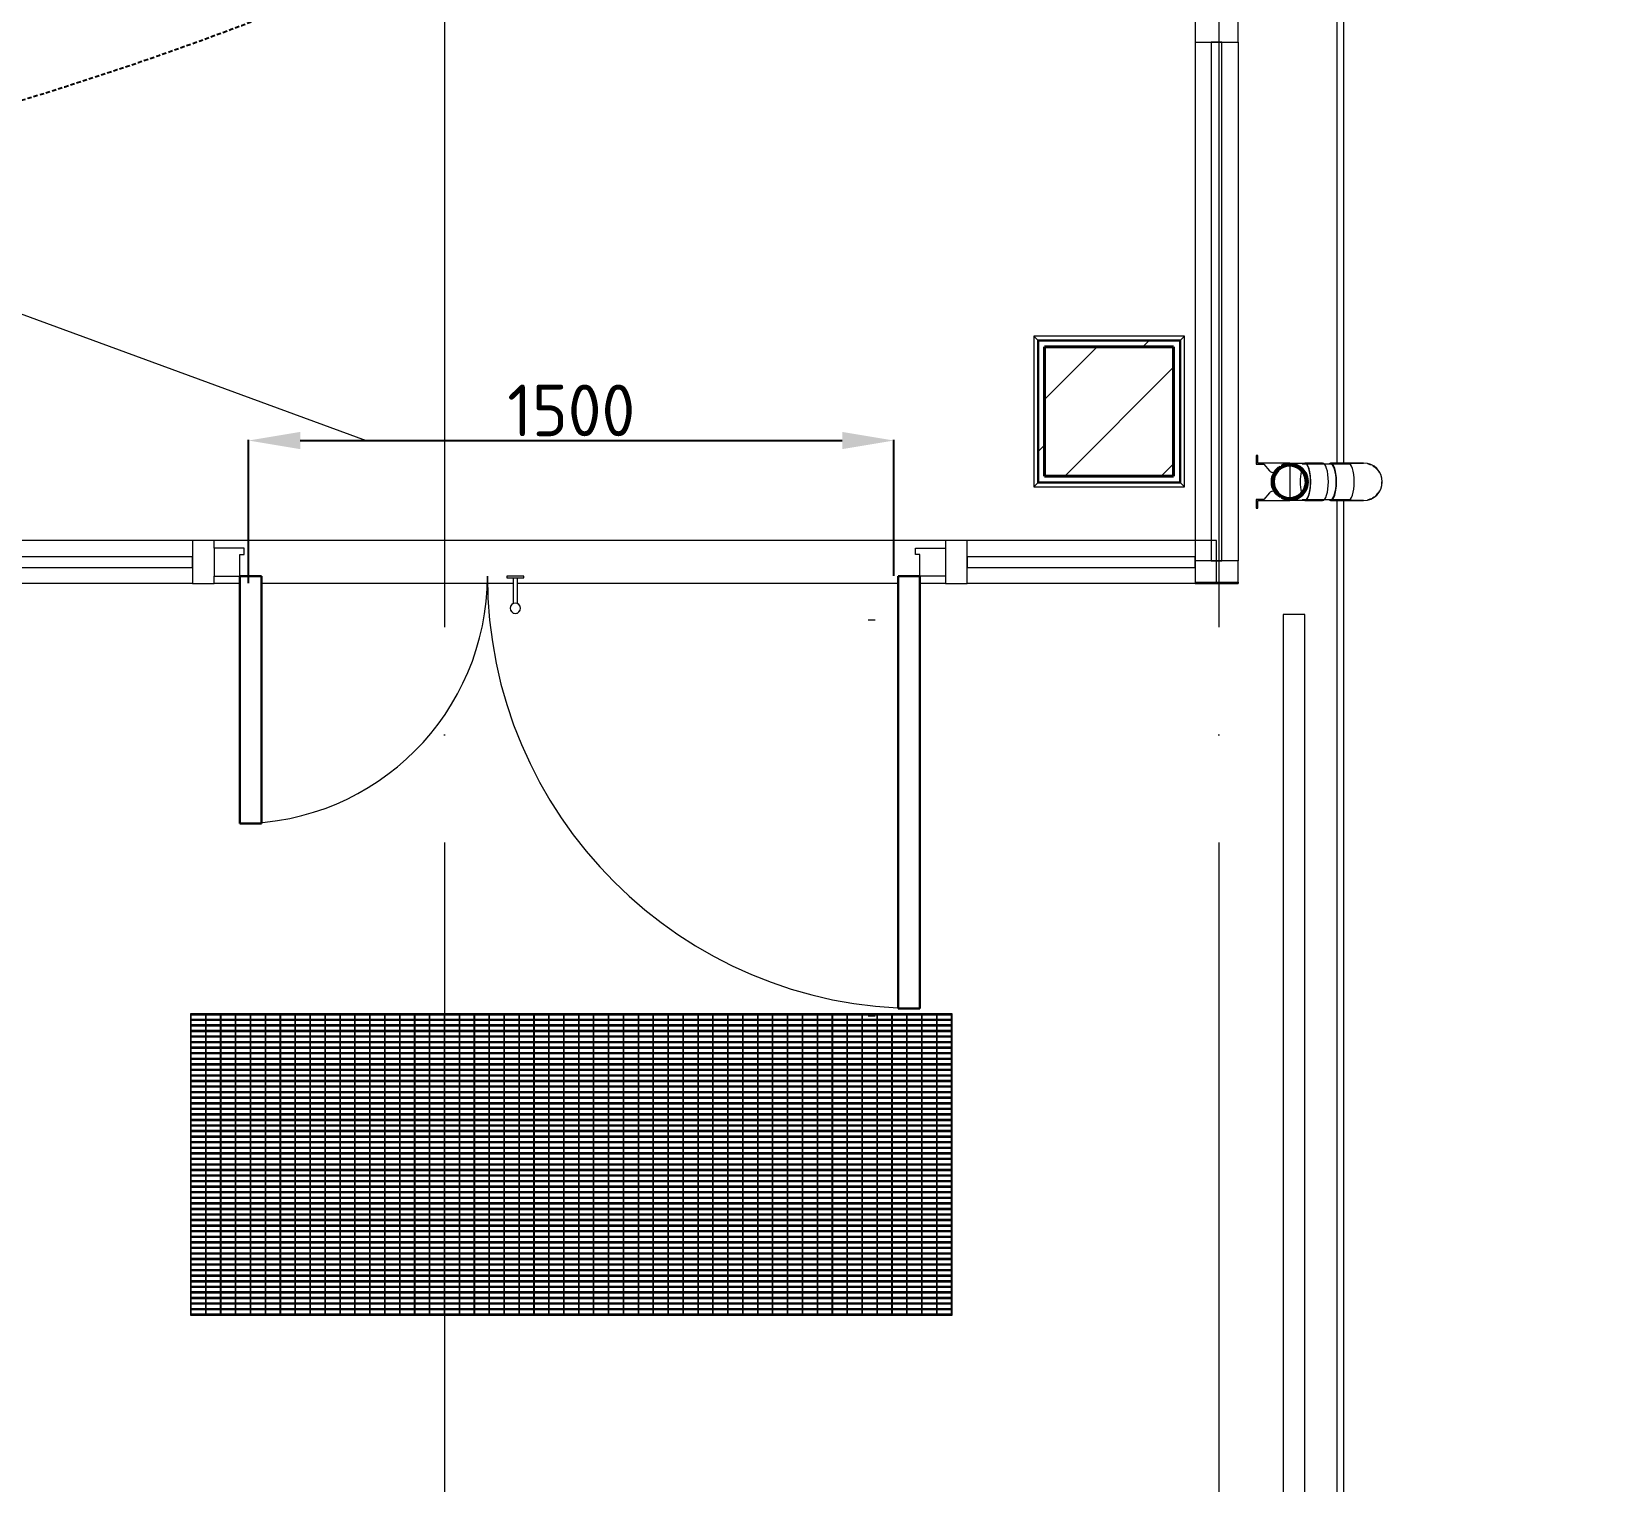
# Model space of a CAD drawing. Header units: millimetres. Extents: x -695119 to 412940, y -249585 to 622758.
# Drawn here: x 13582 to 17223, y 54396 to 57769 of the extents above; entities that cross this region are included whole.
import ezdxf

# ---------------------------------------------------------------- set-up
doc = ezdxf.new("R2010")
doc.units = ezdxf.units.MM
for name, pattern in [('ADSK_Линия сетки', [25, 20, -2.5, 0, -2.5]), ('ADSK_Невидимые', [5, 3, -2]), ('DASH', [0.75, 0.5, -0.25])]:
    doc.linetypes.add(name, pattern=pattern)
doc.layers.add('_19D-Телекоммуникационные шкафы', color=7, linetype='Continuous')
for name, color, linetype, lineweight in [('Витраж', 252, 'Continuous', 9), ('Двери', 8, 'Continuous', 9), ('Лестницы', 8, 'Continuous', 9), ('Линии', 7, 'Continuous', 9), ('Несущие колонны', 252, 'Continuous', 18), ('Обобщенные модели', 8, 'Continuous', 18), ('Ограждение', 8, 'Continuous', 9), ('Оси', 252, 'Continuous', 9), ('Панели витража', 8, 'Continuous', 9), ('Перекрытие', 252, 'Continuous', 18), ('Стены наружные', 252, 'Continuous', 18), ('ТХ Текст', 251, 'Continuous', 0)]:
    doc.layers.add(name, color=color, linetype=linetype, lineweight=lineweight)
doc.styles.get("Standard").update_dxf_attribs({"font": ''})
doc.styles.get('Standard').set_extended_font_data('GOST type B')
doc.dimstyles.new('ISO-25', dxfattribs={"dimtxt": 2.5, "dimasz": 2.5, "dimexe": 1.25, "dimexo": 0.625, "dimtad": 1, "dimtxsty": 'Standard', "dimcen": 2.5, "dimadec": 0, "dimazin": 0, "dimtfac": 1, "dimtmove": 0, "dimatfit": 3, "dimfxl": 1, "dimarcsym": 0})

# ---------------------------------------------------------------- blocks, each defined once
blk = doc.blocks.new('1 этаж')
at = {"layer": 'Несущие колонны', "lineweight": 9, "true_color": 0x636466}
h = blk.add_hatch(dxfattribs=at)
h.set_pattern_fill('FP_11', color=251, style=0, pattern_type=2)
h.set_pattern_definition([(45, (-32121.82, 98), (-224.5064, 224.5064), []), (45, (-31897.32, 98), (-224.5064, 224.5064), [396.875, -79.375, 3.353, -76.022])])
h.paths.add_polyline_path([(-28712.8, -24441.7), (-28712.8, -24141.7), (-29012.8, -24141.7), (-29012.8, -24441.7), (-28739.2, -24441.7)])
at = {"layer": 'Витраж', "color": 251, "lineweight": 18, "true_color": 0x636466, "extrusion": (0, 0, -1)}
for p, q in [((-28662.8, -23383.7), (-28662.8, -23433.7)), ((-28562.8, -23433.7), (-28562.8, -23383.7)), ((-28662.8, -23433.7), (-28562.8, -23433.7)), ((-30942.8, -24591.7), (-30992.8, -24591.7)), ((-30992.8, -24591.7), (-30992.8, -24691.7)), ((-30942.8, -24609.2), (-30942.8, -24591.7)), ((-29192.8, -24591.7), (-29242.8, -24591.7)), ((-29242.8, -24591.7), (-29242.8, -24609.2)), ((-29192.8, -24691.7), (-29192.8, -24591.7)), ((-28612.8, -24591.7), (-28662.8, -24591.7)), ((-28662.8, -24591.7), (-28662.8, -24691.7)), ((-28612.8, -24691.7), (-28612.8, -24591.7)), ((-30942.8, -24691.7), (-30942.8, -24674.2)), ((-29242.8, -24674.2), (-29242.8, -24691.7)), ((-30992.8, -24691.7), (-30942.8, -24691.7)), ((-29242.8, -24691.7), (-29192.8, -24691.7)), ((-28662.8, -24691.7), (-28612.8, -24691.7))]:
    blk.add_line(p, q, dxfattribs=at)
at = {"layer": 'Витраж', "color": 251, "true_color": 0x636466}
for p, q in [((-28662.8, -23433.7), (-28662.8, -24591.7)), ((-28562.8, -23433.7), (-28562.8, -24638.7)), ((-30992.8, -24591.7), (-32032.8, -24591.7)), ((-29242.8, -24591.7), (-30942.8, -24591.7)), ((-28662.8, -24591.7), (-29192.8, -24591.7)), ((-30992.8, -24691.7), (-32032.8, -24691.7)), ((-30882.8, -24691.7), (-30942.8, -24691.7)), ((-30247.5, -24691.7), (-30832.8, -24691.7)), ((-29352.8, -24691.7), (-30238.1, -24691.7)), ((-29242.8, -24691.7), (-29302.8, -24691.7)), ((-28662.8, -24691.7), (-29192.8, -24691.7))]:
    blk.add_line(p, q, dxfattribs=at)
at = {"layer": 'Витраж', "color": 251, "lineweight": 18, "true_color": 0x636466}
for p, q in [((-28562.8, -24638.7), (-28662.8, -24638.7)), ((-28662.8, -24638.7), (-28662.8, -24688.7)), ((-28562.8, -24688.7), (-28562.8, -24638.7)), ((-28662.8, -24688.7), (-28562.8, -24688.7))]:
    blk.add_line(p, q, dxfattribs=at)
at = {"layer": 'Двери', "color": 251, "true_color": 0x636466}
for p, q in [((-30942.8, -24609.2), (-30942.8, -24674.2)), ((-30872.8, -24609.2), (-30942.8, -24609.2)), ((-30872.8, -24624.2), (-30872.8, -24609.2)), ((-29312.8, -24609.2), (-29242.8, -24609.2)), ((-29312.8, -24624.2), (-29312.8, -24609.2)), ((-29242.8, -24609.2), (-29242.8, -24674.2)), ((-30882.8, -24674.2), (-30882.8, -24624.2)), ((-30882.8, -24624.2), (-30872.8, -24624.2)), ((-29302.8, -24624.2), (-29312.8, -24624.2)), ((-29302.8, -24674.2), (-29302.8, -24624.2)), ((-30942.8, -24674.2), (-30882.8, -24674.2)), ((-30262.8, -24674.2), (-30262.8, -24678.2)), ((-30262.8, -24674.2), (-30262.8, -24678.2)), ((-30222.8, -24674.2), (-30262.8, -24674.2)), ((-30262.1, -24674.2), (-30262.8, -24674.2)), ((-30262.1, -24674.2), (-30262.8, -24674.2)), ((-30262.1, -24674.2), (-30262.8, -24674.2)), ((-30262.8, -24678.2), (-30262.1, -24678.2)), ((-30262.8, -24678.2), (-30222.8, -24678.2)), ((-30262.8, -24678.2), (-30262.1, -24678.2)), ((-30262.8, -24678.2), (-30262.1, -24678.2)), ((-30247.8, -24678.2), (-30247.8, -24738.6)), ((-30237.8, -24738.7), (-30237.8, -24678.2)), ((-30222.8, -24674.2), (-30223.5, -24674.2)), ((-30222.8, -24674.2), (-30223.5, -24674.2)), ((-30222.8, -24674.2), (-30223.5, -24674.2)), ((-30223.5, -24678.2), (-30222.8, -24678.2)), ((-30223.5, -24678.2), (-30222.8, -24678.2)), ((-30223.5, -24678.2), (-30222.8, -24678.2)), ((-30222.8, -24678.2), (-30222.8, -24674.2)), ((-30222.8, -24678.2), (-30222.8, -24674.2)), ((-29242.8, -24674.2), (-29302.8, -24674.2))]:
    blk.add_line(p, q, dxfattribs=at)
at = {"layer": 'Двери', "color": 251, "lineweight": 30, "true_color": 0x636466}
for p, q in [((-30832.8, -24674.2), (-30882.8, -24674.2)), ((-30882.8, -24674.2), (-30882.8, -25249.2)), ((-30832.8, -25249.2), (-30832.8, -24674.2)), ((-29352.8, -25679.2), (-29352.8, -24674.2)), ((-29352.8, -24674.2), (-29302.8, -24674.2)), ((-29302.8, -24674.2), (-29302.8, -25679.2)), ((-30882.8, -25249.2), (-30832.8, -25249.2)), ((-29302.8, -25679.2), (-29352.8, -25679.2))]:
    blk.add_line(p, q, dxfattribs=at)
at = {"layer": 'Двери', "color": 251, "true_color": 0x636466}
for centre, radius, start, end in [((-30882.8, -24674.2), 575, 270, 0), ((-29302.8, -24674.2), 1005, 180, 270), ((-30242.8, -24749.2), 12, 0, 180), ((-30242.8, -24749.2), 12, 150, 180), ((-30242.8, -24749.2), 12, 180, 0), ((-30242.8, -24749.2), 12, 195, 255), ((-30242.8, -24749.2), 12, 113.9342, 120), ((-30242.8, -24749.2), 12, 270, 330), ((-30242.8, -24749.2), 12, 45, 66.0658), ((-30242.8, -24749.2), 12, 0, 30)]:
    blk.add_arc(centre, radius, start, end, dxfattribs=at)
at = {"layer": 'Лестницы', "color": 251, "true_color": 0x636466}
for p, q in [((-28332.8, -24411.6), (-28332.8, -20843.7)), ((-28332.8, -27870.3), (-28332.8, -24498.8)), ((-28562.8, -24691.7), (-28612.8, -24691.7)), ((-28562.8, -24688.7), (-28562.8, -24691.7))]:
    blk.add_line(p, q, dxfattribs=at)
at = {"layer": 'Линии', "color": 251, "linetype": 'ADSK_Невидимые', "ltscale": 100, "true_color": 0x636466}
for p, q in [((-29422.6, -24776.2), (-29406.3, -24776.2)), ((-29422.6, -25696.2), (-29406.3, -25696.2))]:
    blk.add_line(p, q, dxfattribs=at)
at = {"layer": 'Несущие колонны', "color": 251, "lineweight": 40, "true_color": 0x636466}
for p, q in [((-29012.8, -24441.7), (-29012.8, -24141.7)), ((-29012.8, -24141.7), (-28712.8, -24141.7)), ((-28712.8, -24141.7), (-29012.8, -24141.7)), ((-29012.8, -24141.7), (-29012.8, -24441.7)), ((-28712.8, -24141.7), (-28712.8, -24441.7)), ((-28712.8, -24441.7), (-28712.8, -24141.7)), ((-28712.8, -24441.7), (-29012.8, -24441.7)), ((-29012.8, -24441.7), (-28712.8, -24441.7))]:
    blk.add_line(p, q, dxfattribs=at)
at = {"layer": 'Обобщенные модели', "color": 251, "true_color": 0x636466}
for p, q in [((-28517.3, -24394.2), (-28520.8, -24394.2)), ((-28520.8, -24394.2), (-28520.8, -24414.1)), ((-28520.8, -24414.1), (-28502.9, -24414.1)), ((-28517.3, -24412), (-28517.3, -24394.2)), ((-28442.8, -24412), (-28517.3, -24412)), ((-28502.9, -24414.1), (-28489.9, -24429.7)), ((-28456.8, -24416.7), (-28456.8, -24414.1)), ((-28456.8, -24414.1), (-28442.8, -24414.1)), ((-28442.8, -24418.8), (-28442.8, -24491.6)), ((-28442.8, -24418.8), (-28442.8, -24491.6)), ((-28407.4, -24412.7), (-28437.4, -24412.7)), ((-28299.9, -24414.1), (-28414, -24414.1)), ((-28366.5, -24411.6), (-28407.4, -24411.6)), ((-28306.6, -24411.6), (-28347.5, -24411.6)), ((-28271.1, -24412.7), (-28306.6, -24412.7)), ((-28272.5, -24412), (-28305.7, -24412)), ((-28482.2, -24433.2), (-28477.4, -24433.2)), ((-28502.8, -24496.3), (-28520.8, -24496.3)), ((-28520.8, -24496.3), (-28520.8, -24516.2)), ((-28517.3, -24516.2), (-28517.3, -24498.5)), ((-28517.3, -24498.5), (-28442.8, -24498.5)), ((-28489.9, -24480.8), (-28502.8, -24496.3)), ((-28477.4, -24477.2), (-28482.2, -24477.2)), ((-28456.8, -24496.3), (-28456.8, -24493.8)), ((-28442.8, -24496.3), (-28456.8, -24496.3)), ((-28454.5, -24496.1), (-28456.2, -24495.6)), ((-28436.8, -24497.7), (-28407.4, -24497.7)), ((-28414, -24496.3), (-28299.9, -24496.3)), ((-28407.4, -24498.8), (-28366.5, -24498.8)), ((-28347.5, -24498.8), (-28306.6, -24498.8)), ((-28306.6, -24497.7), (-28271.1, -24497.7)), ((-28305.9, -24498.5), (-28271.8, -24498.5)), ((-28520.8, -24516.2), (-28517.3, -24516.2))]:
    blk.add_line(p, q, dxfattribs=at)
at = {"layer": 'Обобщенные модели', "color": 251, "lineweight": 9, "true_color": 0x636466}
for p, q in [((-30996.1, -25691.7), (-30997.8, -25691.7)), ((-30997.8, -25691.7), (-30997.8, -26391.7)), ((-29227.8, -25691.7), (-30997.8, -25691.7)), ((-30997.8, -25691.7), (-30997.8, -25693.7)), ((-30997.8, -25693.7), (-29227.8, -25693.7)), ((-30996.1, -26391.7), (-30996.1, -25691.7)), ((-30961.5, -25691.7), (-30963.1, -25691.7)), ((-30963.1, -25691.7), (-30963.1, -26391.7)), ((-30961.5, -26391.7), (-30961.5, -25691.7)), ((-30926.8, -25691.7), (-30928.5, -25691.7)), ((-30928.5, -25691.7), (-30928.5, -26391.7)), ((-30926.8, -26391.7), (-30926.8, -25691.7)), ((-30892.1, -25691.7), (-30893.8, -25691.7)), ((-30893.8, -25691.7), (-30893.8, -26391.7)), ((-30892.1, -26391.7), (-30892.1, -25691.7)), ((-30857.4, -25691.7), (-30859.1, -25691.7)), ((-30859.1, -25691.7), (-30859.1, -26391.7)), ((-30857.4, -26391.7), (-30857.4, -25691.7)), ((-30822.8, -25691.7), (-30824.4, -25691.7)), ((-30824.4, -25691.7), (-30824.4, -26391.7)), ((-30822.8, -26391.7), (-30822.8, -25691.7)), ((-30788.1, -25691.7), (-30789.8, -25691.7)), ((-30789.8, -25691.7), (-30789.8, -26391.7)), ((-30788.1, -26391.7), (-30788.1, -25691.7)), ((-30753.4, -25691.7), (-30755.1, -25691.7)), ((-30755.1, -25691.7), (-30755.1, -26391.7)), ((-30753.4, -26391.7), (-30753.4, -25691.7)), ((-30718.7, -25691.7), (-30720.4, -25691.7)), ((-30720.4, -25691.7), (-30720.4, -26391.7)), ((-30718.7, -26391.7), (-30718.7, -25691.7)), ((-30684.1, -25691.7), (-30685.7, -25691.7)), ((-30685.7, -25691.7), (-30685.7, -26391.7)), ((-30684.1, -26391.7), (-30684.1, -25691.7)), ((-30649.4, -25691.7), (-30651.1, -25691.7)), ((-30651.1, -25691.7), (-30651.1, -26391.7)), ((-30649.4, -26391.7), (-30649.4, -25691.7)), ((-30614.7, -25691.7), (-30616.4, -25691.7)), ((-30616.4, -25691.7), (-30616.4, -26391.7)), ((-30614.7, -26391.7), (-30614.7, -25691.7)), ((-30580.1, -25691.7), (-30581.7, -25691.7)), ((-30581.7, -25691.7), (-30581.7, -26391.7)), ((-30580.1, -26391.7), (-30580.1, -25691.7)), ((-30545.4, -25691.7), (-30547.1, -25691.7)), ((-30547.1, -25691.7), (-30547.1, -26391.7)), ((-30545.4, -26391.7), (-30545.4, -25691.7)), ((-30510.7, -25691.7), (-30512.4, -25691.7)), ((-30512.4, -25691.7), (-30512.4, -26391.7)), ((-30510.7, -26391.7), (-30510.7, -25691.7)), ((-30476, -25691.7), (-30477.7, -25691.7)), ((-30477.7, -25691.7), (-30477.7, -26391.7)), ((-30476, -26391.7), (-30476, -25691.7)), ((-30441.4, -25691.7), (-30443, -25691.7)), ((-30443, -25691.7), (-30443, -26391.7)), ((-30441.4, -26391.7), (-30441.4, -25691.7)), ((-30406.7, -25691.7), (-30408.4, -25691.7)), ((-30408.4, -25691.7), (-30408.4, -26391.7)), ((-30406.7, -26391.7), (-30406.7, -25691.7)), ((-30372, -25691.7), (-30373.7, -25691.7)), ((-30373.7, -25691.7), (-30373.7, -26391.7)), ((-30372, -26391.7), (-30372, -25691.7)), ((-30337.3, -25691.7), (-30339, -25691.7)), ((-30339, -25691.7), (-30339, -26391.7)), ((-30337.3, -26391.7), (-30337.3, -25691.7)), ((-30302.7, -25691.7), (-30304.3, -25691.7)), ((-30304.3, -25691.7), (-30304.3, -26391.7)), ((-30302.7, -26391.7), (-30302.7, -25691.7)), ((-30268, -25691.7), (-30269.7, -25691.7)), ((-30269.7, -25691.7), (-30269.7, -26391.7)), ((-30268, -26391.7), (-30268, -25691.7)), ((-30233.3, -25691.7), (-30235, -25691.7)), ((-30235, -25691.7), (-30235, -26391.7)), ((-30233.3, -26391.7), (-30233.3, -25691.7)), ((-30198.6, -25691.7), (-30200.3, -25691.7)), ((-30200.3, -25691.7), (-30200.3, -26391.7)), ((-30198.6, -26391.7), (-30198.6, -25691.7)), ((-30164, -25691.7), (-30165.6, -25691.7)), ((-30165.6, -25691.7), (-30165.6, -26391.7)), ((-30164, -26391.7), (-30164, -25691.7)), ((-30129.3, -25691.7), (-30131, -25691.7)), ((-30131, -25691.7), (-30131, -26391.7)), ((-30129.3, -26391.7), (-30129.3, -25691.7)), ((-30094.6, -25691.7), (-30096.3, -25691.7)), ((-30096.3, -25691.7), (-30096.3, -26391.7)), ((-30094.6, -26391.7), (-30094.6, -25691.7)), ((-30060, -25691.7), (-30061.6, -25691.7)), ((-30061.6, -25691.7), (-30061.6, -26391.7)), ((-30060, -26391.7), (-30060, -25691.7)), ((-30025.3, -25691.7), (-30027, -25691.7)), ((-30027, -25691.7), (-30027, -26391.7)), ((-30025.3, -26391.7), (-30025.3, -25691.7)), ((-29990.6, -25691.7), (-29992.3, -25691.7)), ((-29992.3, -25691.7), (-29992.3, -26391.7)), ((-29990.6, -26391.7), (-29990.6, -25691.7)), ((-29955.9, -25691.7), (-29957.6, -25691.7)), ((-29957.6, -25691.7), (-29957.6, -26391.7)), ((-29955.9, -26391.7), (-29955.9, -25691.7)), ((-29921.3, -25691.7), (-29922.9, -25691.7)), ((-29922.9, -25691.7), (-29922.9, -26391.7)), ((-29921.3, -26391.7), (-29921.3, -25691.7)), ((-29886.6, -25691.7), (-29888.3, -25691.7)), ((-29888.3, -25691.7), (-29888.3, -26391.7)), ((-29886.6, -26391.7), (-29886.6, -25691.7)), ((-29851.9, -25691.7), (-29853.6, -25691.7)), ((-29853.6, -25691.7), (-29853.6, -26391.7)), ((-29851.9, -26391.7), (-29851.9, -25691.7)), ((-29817.2, -25691.7), (-29818.9, -25691.7)), ((-29818.9, -25691.7), (-29818.9, -26391.7)), ((-29817.2, -26391.7), (-29817.2, -25691.7)), ((-29782.6, -25691.7), (-29784.2, -25691.7)), ((-29784.2, -25691.7), (-29784.2, -26391.7)), ((-29782.6, -26391.7), (-29782.6, -25691.7)), ((-29747.9, -25691.7), (-29749.6, -25691.7)), ((-29749.6, -25691.7), (-29749.6, -26391.7)), ((-29747.9, -26391.7), (-29747.9, -25691.7)), ((-29713.2, -25691.7), (-29714.9, -25691.7)), ((-29714.9, -25691.7), (-29714.9, -26391.7)), ((-29713.2, -26391.7), (-29713.2, -25691.7)), ((-29678.6, -25691.7), (-29680.2, -25691.7)), ((-29680.2, -25691.7), (-29680.2, -26391.7)), ((-29678.6, -26391.7), (-29678.6, -25691.7)), ((-29643.9, -25691.7), (-29645.6, -25691.7)), ((-29645.6, -25691.7), (-29645.6, -26391.7)), ((-29643.9, -26391.7), (-29643.9, -25691.7)), ((-29609.2, -25691.7), (-29610.9, -25691.7)), ((-29610.9, -25691.7), (-29610.9, -26391.7)), ((-29609.2, -26391.7), (-29609.2, -25691.7)), ((-29574.5, -25691.7), (-29576.2, -25691.7)), ((-29576.2, -25691.7), (-29576.2, -26391.7)), ((-29574.5, -26391.7), (-29574.5, -25691.7)), ((-29539.9, -25691.7), (-29541.5, -25691.7)), ((-29541.5, -25691.7), (-29541.5, -26391.7)), ((-29539.9, -26391.7), (-29539.9, -25691.7)), ((-29505.2, -25691.7), (-29506.9, -25691.7)), ((-29506.9, -25691.7), (-29506.9, -26391.7)), ((-29505.2, -26391.7), (-29505.2, -25691.7)), ((-29470.5, -25691.7), (-29472.2, -25691.7)), ((-29472.2, -25691.7), (-29472.2, -26391.7)), ((-29470.5, -26391.7), (-29470.5, -25691.7)), ((-29435.8, -25691.7), (-29437.5, -25691.7)), ((-29437.5, -25691.7), (-29437.5, -26391.7)), ((-29435.8, -26391.7), (-29435.8, -25691.7)), ((-29401.2, -25691.7), (-29402.8, -25691.7)), ((-29402.8, -25691.7), (-29402.8, -26391.7)), ((-29401.2, -26391.7), (-29401.2, -25691.7)), ((-29366.5, -25691.7), (-29368.2, -25691.7)), ((-29368.2, -25691.7), (-29368.2, -26391.7)), ((-29366.5, -26391.7), (-29366.5, -25691.7)), ((-29331.8, -25691.7), (-29333.5, -25691.7)), ((-29333.5, -25691.7), (-29333.5, -26391.7)), ((-29331.8, -26391.7), (-29331.8, -25691.7)), ((-29297.1, -25691.7), (-29298.8, -25691.7)), ((-29298.8, -25691.7), (-29298.8, -26391.7)), ((-29297.1, -26391.7), (-29297.1, -25691.7)), ((-29262.5, -25691.7), (-29264.1, -25691.7)), ((-29264.1, -25691.7), (-29264.1, -26391.7)), ((-29262.5, -26391.7), (-29262.5, -25691.7)), ((-29227.8, -25691.7), (-29229.5, -25691.7)), ((-29229.5, -25691.7), (-29229.5, -26391.7)), ((-29227.8, -26391.7), (-29227.8, -25691.7)), ((-29227.8, -25693.7), (-29227.8, -25691.7)), ((-29227.8, -25704.7), (-30997.8, -25704.7)), ((-30997.8, -25704.7), (-30997.8, -25706.6)), ((-30997.8, -25706.6), (-29227.8, -25706.6)), ((-29227.8, -25717.6), (-30997.8, -25717.6)), ((-30997.8, -25717.6), (-30997.8, -25719.5)), ((-30997.8, -25719.5), (-29227.8, -25719.5)), ((-29227.8, -25730.5), (-30997.8, -25730.5)), ((-30997.8, -25730.5), (-30997.8, -25732.4)), ((-30997.8, -25732.4), (-29227.8, -25732.4)), ((-29227.8, -25706.6), (-29227.8, -25704.7)), ((-29227.8, -25719.5), (-29227.8, -25717.6)), ((-29227.8, -25732.4), (-29227.8, -25730.5)), ((-29227.8, -25743.4), (-30997.8, -25743.4)), ((-30997.8, -25743.4), (-30997.8, -25745.4)), ((-30997.8, -25745.4), (-29227.8, -25745.4)), ((-29227.8, -25756.4), (-30997.8, -25756.4)), ((-30997.8, -25756.4), (-30997.8, -25758.3)), ((-30997.8, -25758.3), (-29227.8, -25758.3)), ((-29227.8, -25769.3), (-30997.8, -25769.3)), ((-30997.8, -25769.3), (-30997.8, -25771.2)), ((-30997.8, -25771.2), (-29227.8, -25771.2)), ((-29227.8, -25745.4), (-29227.8, -25743.4)), ((-29227.8, -25758.3), (-29227.8, -25756.4)), ((-29227.8, -25771.2), (-29227.8, -25769.3)), ((-29227.8, -25782.2), (-30997.8, -25782.2)), ((-30997.8, -25782.2), (-30997.8, -25784.1)), ((-30997.8, -25784.1), (-29227.8, -25784.1)), ((-29227.8, -25795.1), (-30997.8, -25795.1)), ((-30997.8, -25795.1), (-30997.8, -25797.1)), ((-30997.8, -25797.1), (-29227.8, -25797.1)), ((-29227.8, -25808.1), (-30997.8, -25808.1)), ((-30997.8, -25808.1), (-30997.8, -25810)), ((-30997.8, -25810), (-29227.8, -25810)), ((-29227.8, -25784.1), (-29227.8, -25782.2)), ((-29227.8, -25797.1), (-29227.8, -25795.1)), ((-29227.8, -25810), (-29227.8, -25808.1)), ((-29227.8, -25821), (-30997.8, -25821)), ((-30997.8, -25821), (-30997.8, -25822.9)), ((-30997.8, -25822.9), (-29227.8, -25822.9)), ((-29227.8, -25833.9), (-30997.8, -25833.9)), ((-30997.8, -25833.9), (-30997.8, -25835.9)), ((-30997.8, -25835.9), (-29227.8, -25835.9)), ((-29227.8, -25846.9), (-30997.8, -25846.9)), ((-30997.8, -25846.9), (-30997.8, -25848.8)), ((-30997.8, -25848.8), (-29227.8, -25848.8)), ((-29227.8, -25822.9), (-29227.8, -25821)), ((-29227.8, -25835.9), (-29227.8, -25833.9)), ((-29227.8, -25848.8), (-29227.8, -25846.9)), ((-29227.8, -25859.8), (-30997.8, -25859.8)), ((-30997.8, -25859.8), (-30997.8, -25861.7)), ((-30997.8, -25861.7), (-29227.8, -25861.7)), ((-29227.8, -25872.7), (-30997.8, -25872.7)), ((-30997.8, -25872.7), (-30997.8, -25874.6)), ((-30997.8, -25874.6), (-29227.8, -25874.6)), ((-29227.8, -25885.6), (-30997.8, -25885.6)), ((-30997.8, -25885.6), (-30997.8, -25887.6)), ((-29227.8, -25861.7), (-29227.8, -25859.8)), ((-29227.8, -25874.6), (-29227.8, -25872.7)), ((-29227.8, -25887.6), (-29227.8, -25885.6)), ((-30997.8, -25887.6), (-29227.8, -25887.6)), ((-29227.8, -25898.6), (-30997.8, -25898.6)), ((-30997.8, -25898.6), (-30997.8, -25900.5)), ((-30997.8, -25900.5), (-29227.8, -25900.5)), ((-29227.8, -25911.5), (-30997.8, -25911.5)), ((-30997.8, -25911.5), (-30997.8, -25913.4)), ((-30997.8, -25913.4), (-29227.8, -25913.4)), ((-29227.8, -25900.5), (-29227.8, -25898.6)), ((-29227.8, -25913.4), (-29227.8, -25911.5)), ((-29227.8, -25924.4), (-30997.8, -25924.4)), ((-30997.8, -25924.4), (-30997.8, -25926.3)), ((-30997.8, -25926.3), (-29227.8, -25926.3)), ((-29227.8, -25937.3), (-30997.8, -25937.3)), ((-30997.8, -25937.3), (-30997.8, -25939.3)), ((-30997.8, -25939.3), (-29227.8, -25939.3)), ((-29227.8, -25950.3), (-30997.8, -25950.3)), ((-30997.8, -25950.3), (-30997.8, -25952.2)), ((-30997.8, -25952.2), (-29227.8, -25952.2)), ((-29227.8, -25926.3), (-29227.8, -25924.4)), ((-29227.8, -25939.3), (-29227.8, -25937.3)), ((-29227.8, -25952.2), (-29227.8, -25950.3)), ((-29227.8, -25963.2), (-30997.8, -25963.2)), ((-30997.8, -25963.2), (-30997.8, -25965.1)), ((-30997.8, -25965.1), (-29227.8, -25965.1)), ((-29227.8, -25976.1), (-30997.8, -25976.1)), ((-30997.8, -25976.1), (-30997.8, -25978.1)), ((-30997.8, -25978.1), (-29227.8, -25978.1)), ((-29227.8, -25989.1), (-30997.8, -25989.1)), ((-30997.8, -25989.1), (-30997.8, -25991)), ((-30997.8, -25991), (-29227.8, -25991)), ((-29227.8, -25965.1), (-29227.8, -25963.2)), ((-29227.8, -25978.1), (-29227.8, -25976.1)), ((-29227.8, -25991), (-29227.8, -25989.1)), ((-29227.8, -26002), (-30997.8, -26002)), ((-30997.8, -26002), (-30997.8, -26003.9)), ((-30997.8, -26003.9), (-29227.8, -26003.9)), ((-29227.8, -26014.9), (-30997.8, -26014.9)), ((-30997.8, -26014.9), (-30997.8, -26016.8)), ((-30997.8, -26016.8), (-29227.8, -26016.8)), ((-29227.8, -26027.8), (-30997.8, -26027.8)), ((-30997.8, -26027.8), (-30997.8, -26029.8)), ((-30997.8, -26029.8), (-29227.8, -26029.8)), ((-29227.8, -26003.9), (-29227.8, -26002)), ((-29227.8, -26016.8), (-29227.8, -26014.9)), ((-29227.8, -26029.8), (-29227.8, -26027.8)), ((-29227.8, -26040.8), (-30997.8, -26040.8)), ((-30997.8, -26040.8), (-30997.8, -26042.7)), ((-30997.8, -26042.7), (-29227.8, -26042.7)), ((-29227.8, -26053.7), (-30997.8, -26053.7)), ((-30997.8, -26053.7), (-30997.8, -26055.6)), ((-30997.8, -26055.6), (-29227.8, -26055.6)), ((-29227.8, -26066.6), (-30997.8, -26066.6)), ((-30997.8, -26066.6), (-30997.8, -26068.5)), ((-29227.8, -26042.7), (-29227.8, -26040.8)), ((-29227.8, -26055.6), (-29227.8, -26053.7)), ((-29227.8, -26068.5), (-29227.8, -26066.6)), ((-30997.8, -26068.5), (-29227.8, -26068.5)), ((-29227.8, -26079.5), (-30997.8, -26079.5)), ((-30997.8, -26079.5), (-30997.8, -26081.5)), ((-30997.8, -26081.5), (-29227.8, -26081.5)), ((-29227.8, -26092.5), (-30997.8, -26092.5)), ((-30997.8, -26092.5), (-30997.8, -26094.4)), ((-30997.8, -26094.4), (-29227.8, -26094.4)), ((-29227.8, -26081.5), (-29227.8, -26079.5)), ((-29227.8, -26094.4), (-29227.8, -26092.5)), ((-29227.8, -26105.4), (-30997.8, -26105.4)), ((-30997.8, -26105.4), (-30997.8, -26107.3)), ((-30997.8, -26107.3), (-29227.8, -26107.3)), ((-29227.8, -26118.3), (-30997.8, -26118.3)), ((-30997.8, -26118.3), (-30997.8, -26120.3)), ((-30997.8, -26120.3), (-29227.8, -26120.3)), ((-29227.8, -26131.3), (-30997.8, -26131.3)), ((-30997.8, -26131.3), (-30997.8, -26133.2)), ((-30997.8, -26133.2), (-29227.8, -26133.2)), ((-29227.8, -26107.3), (-29227.8, -26105.4)), ((-29227.8, -26120.3), (-29227.8, -26118.3)), ((-29227.8, -26133.2), (-29227.8, -26131.3)), ((-29227.8, -26144.2), (-30997.8, -26144.2)), ((-30997.8, -26144.2), (-30997.8, -26146.1)), ((-30997.8, -26146.1), (-29227.8, -26146.1)), ((-29227.8, -26157.1), (-30997.8, -26157.1)), ((-30997.8, -26157.1), (-30997.8, -26159)), ((-30997.8, -26159), (-29227.8, -26159)), ((-29227.8, -26170), (-30997.8, -26170)), ((-30997.8, -26170), (-30997.8, -26172)), ((-30997.8, -26172), (-29227.8, -26172)), ((-29227.8, -26146.1), (-29227.8, -26144.2)), ((-29227.8, -26159), (-29227.8, -26157.1)), ((-29227.8, -26172), (-29227.8, -26170)), ((-29227.8, -26183), (-30997.8, -26183)), ((-30997.8, -26183), (-30997.8, -26184.9)), ((-30997.8, -26184.9), (-29227.8, -26184.9)), ((-29227.8, -26195.9), (-30997.8, -26195.9)), ((-30997.8, -26195.9), (-30997.8, -26197.8)), ((-30997.8, -26197.8), (-29227.8, -26197.8)), ((-29227.8, -26208.8), (-30997.8, -26208.8)), ((-30997.8, -26208.8), (-30997.8, -26210.7)), ((-30997.8, -26210.7), (-29227.8, -26210.7)), ((-29227.8, -26184.9), (-29227.8, -26183)), ((-29227.8, -26197.8), (-29227.8, -26195.9)), ((-29227.8, -26210.7), (-29227.8, -26208.8)), ((-29227.8, -26221.7), (-30997.8, -26221.7)), ((-30997.8, -26221.7), (-30997.8, -26223.7)), ((-30997.8, -26223.7), (-29227.8, -26223.7)), ((-29227.8, -26234.7), (-30997.8, -26234.7)), ((-30997.8, -26234.7), (-30997.8, -26236.6)), ((-30997.8, -26236.6), (-29227.8, -26236.6)), ((-29227.8, -26247.6), (-30997.8, -26247.6)), ((-30997.8, -26247.6), (-30997.8, -26249.5)), ((-30997.8, -26249.5), (-29227.8, -26249.5)), ((-29227.8, -26223.7), (-29227.8, -26221.7)), ((-29227.8, -26236.6), (-29227.8, -26234.7)), ((-29227.8, -26249.5), (-29227.8, -26247.6)), ((-29227.8, -26260.5), (-30997.8, -26260.5)), ((-30997.8, -26260.5), (-30997.8, -26262.5)), ((-30997.8, -26262.5), (-29227.8, -26262.5)), ((-29227.8, -26273.5), (-30997.8, -26273.5)), ((-30997.8, -26273.5), (-30997.8, -26275.4)), ((-30997.8, -26275.4), (-29227.8, -26275.4)), ((-29227.8, -26262.5), (-29227.8, -26260.5)), ((-29227.8, -26275.4), (-29227.8, -26273.5)), ((-29227.8, -26286.4), (-30997.8, -26286.4)), ((-30997.8, -26286.4), (-30997.8, -26288.3)), ((-30997.8, -26288.3), (-29227.8, -26288.3)), ((-29227.8, -26299.3), (-30997.8, -26299.3)), ((-30997.8, -26299.3), (-30997.8, -26301.2)), ((-30997.8, -26301.2), (-29227.8, -26301.2)), ((-29227.8, -26312.2), (-30997.8, -26312.2)), ((-30997.8, -26312.2), (-30997.8, -26314.2)), ((-30997.8, -26314.2), (-29227.8, -26314.2)), ((-29227.8, -26288.3), (-29227.8, -26286.4)), ((-29227.8, -26301.2), (-29227.8, -26299.3)), ((-29227.8, -26314.2), (-29227.8, -26312.2)), ((-29227.8, -26325.2), (-30997.8, -26325.2)), ((-30997.8, -26325.2), (-30997.8, -26327.1)), ((-30997.8, -26327.1), (-29227.8, -26327.1)), ((-29227.8, -26338.1), (-30997.8, -26338.1)), ((-30997.8, -26338.1), (-30997.8, -26340)), ((-30997.8, -26340), (-29227.8, -26340)), ((-29227.8, -26351), (-30997.8, -26351)), ((-30997.8, -26351), (-30997.8, -26352.9)), ((-30997.8, -26352.9), (-29227.8, -26352.9)), ((-29227.8, -26327.1), (-29227.8, -26325.2)), ((-29227.8, -26340), (-29227.8, -26338.1)), ((-29227.8, -26352.9), (-29227.8, -26351)), ((-29227.8, -26363.9), (-30997.8, -26363.9)), ((-30997.8, -26363.9), (-30997.8, -26365.9)), ((-30997.8, -26365.9), (-29227.8, -26365.9)), ((-29227.8, -26376.9), (-30997.8, -26376.9)), ((-30997.8, -26376.9), (-30997.8, -26378.8)), ((-30997.8, -26378.8), (-29227.8, -26378.8)), ((-29227.8, -26389.8), (-30997.8, -26389.8)), ((-30997.8, -26389.8), (-30997.8, -26391.7)), ((-30997.8, -26391.7), (-29227.8, -26391.7)), ((-30997.8, -26391.7), (-30996.1, -26391.7)), ((-30963.1, -26391.7), (-30961.5, -26391.7)), ((-30928.5, -26391.7), (-30926.8, -26391.7)), ((-30893.8, -26391.7), (-30892.1, -26391.7)), ((-30859.1, -26391.7), (-30857.4, -26391.7)), ((-30824.4, -26391.7), (-30822.8, -26391.7)), ((-30789.8, -26391.7), (-30788.1, -26391.7)), ((-30755.1, -26391.7), (-30753.4, -26391.7)), ((-30720.4, -26391.7), (-30718.7, -26391.7)), ((-30685.7, -26391.7), (-30684.1, -26391.7)), ((-30651.1, -26391.7), (-30649.4, -26391.7)), ((-30616.4, -26391.7), (-30614.7, -26391.7)), ((-30581.7, -26391.7), (-30580.1, -26391.7)), ((-30547.1, -26391.7), (-30545.4, -26391.7)), ((-30512.4, -26391.7), (-30510.7, -26391.7)), ((-30477.7, -26391.7), (-30476, -26391.7)), ((-30443, -26391.7), (-30441.4, -26391.7)), ((-30408.4, -26391.7), (-30406.7, -26391.7)), ((-30373.7, -26391.7), (-30372, -26391.7)), ((-30339, -26391.7), (-30337.3, -26391.7)), ((-30304.3, -26391.7), (-30302.7, -26391.7)), ((-30269.7, -26391.7), (-30268, -26391.7)), ((-30235, -26391.7), (-30233.3, -26391.7)), ((-30200.3, -26391.7), (-30198.6, -26391.7)), ((-30165.6, -26391.7), (-30164, -26391.7)), ((-30131, -26391.7), (-30129.3, -26391.7)), ((-30096.3, -26391.7), (-30094.6, -26391.7)), ((-30061.6, -26391.7), (-30060, -26391.7)), ((-30027, -26391.7), (-30025.3, -26391.7)), ((-29992.3, -26391.7), (-29990.6, -26391.7)), ((-29957.6, -26391.7), (-29955.9, -26391.7)), ((-29922.9, -26391.7), (-29921.3, -26391.7)), ((-29888.3, -26391.7), (-29886.6, -26391.7)), ((-29853.6, -26391.7), (-29851.9, -26391.7)), ((-29818.9, -26391.7), (-29817.2, -26391.7)), ((-29784.2, -26391.7), (-29782.6, -26391.7)), ((-29749.6, -26391.7), (-29747.9, -26391.7)), ((-29714.9, -26391.7), (-29713.2, -26391.7)), ((-29680.2, -26391.7), (-29678.6, -26391.7)), ((-29645.6, -26391.7), (-29643.9, -26391.7)), ((-29610.9, -26391.7), (-29609.2, -26391.7)), ((-29576.2, -26391.7), (-29574.5, -26391.7)), ((-29541.5, -26391.7), (-29539.9, -26391.7)), ((-29506.9, -26391.7), (-29505.2, -26391.7)), ((-29472.2, -26391.7), (-29470.5, -26391.7)), ((-29437.5, -26391.7), (-29435.8, -26391.7)), ((-29402.8, -26391.7), (-29401.2, -26391.7)), ((-29368.2, -26391.7), (-29366.5, -26391.7)), ((-29333.5, -26391.7), (-29331.8, -26391.7)), ((-29298.8, -26391.7), (-29297.1, -26391.7)), ((-29264.1, -26391.7), (-29262.5, -26391.7)), ((-29229.5, -26391.7), (-29227.8, -26391.7)), ((-29227.8, -26365.9), (-29227.8, -26363.9)), ((-29227.8, -26378.8), (-29227.8, -26376.9)), ((-29227.8, -26391.7), (-29227.8, -26389.8))]:
    blk.add_line(p, q, dxfattribs=at)
at = {"layer": 'Обобщенные модели', "color": 251, "true_color": 0x636466, "flags": 128}
for points in [[(-28456.8, -24415.1), (-28455.4, -24414.7), (-28453.8, -24414.2)], [(-28479.5, -24476.7), (-28480.3, -24475.3), (-28481.1, -24473.7), (-28481.8, -24472.2), (-28482.4, -24470.6), (-28483, -24469), (-28483.5, -24467.4), (-28484, -24465.8), (-28484.4, -24464.1), (-28484.7, -24462.5), (-28484.9, -24460.8), (-28485.1, -24459.1), (-28485.2, -24457.4), (-28485.3, -24455.7), (-28485.3, -24454), (-28485.2, -24452.3), (-28485, -24450.6), (-28484.8, -24448.9), (-28484.5, -24447.2), (-28484.2, -24445.6), (-28483.8, -24443.9), (-28483.3, -24442.3), (-28482.7, -24440.7), (-28482.1, -24439.1), (-28481.4, -24437.5), (-28480.7, -24436), (-28479.9, -24434.5), (-28479.2, -24433.2)]]:
    blk.add_lwpolyline(points, dxfattribs=at)
at = {"layer": 'Обобщенные модели', "color": 251, "lineweight": 40, "true_color": 0x636466}
for radius, start, end in [(41.1, 121.1211, 238.8789), (38.8, 90, 270), (41.1, 90, 118.1477), (41.1, 30.0916, 90), (38.8, 270, 90), (41.1, 0.067, 30), (41.1, 330.067, 0), (41.1, 241.8523, 270), (41.1, 270, 300), (41.1, 300.0916, 330)]:
    blk.add_arc((-28442.8, -24455.2), radius, start, end, dxfattribs=at)
at = {"layer": 'Обобщенные модели', "color": 251, "true_color": 0x636466}
for centre, radius, start, end in [((-28442.8, -24455.2), 36.5, 0, 180), ((-28442.8, -24455.2), 36.4, 90, 270), ((-28442.8, -24455.2), 41, 109.9661, 147.5485), ((-28442.8, -24455.2), 42.5, 105, 109.3904), ((-28442.9, -24455.3), 43.3, 270.1865, 89.8135), ((-28442.8, -24455.2), 41.1, 270, 90), ((-28442.8, -24455.2), 36.4, 300, 90), ((-28271.1, -24455.2), 43.4, 90, 99.1289), ((-28271.1, -24455.2), 43.4, 270, 90), ((-28271.1, -24455.2), 42.5, 66.2445, 77.1779), ((-28271.1, -24455.2), 42.5, 41.9198, 60), ((-28271.1, -24455.2), 42.5, 30, 38.1287), ((-28482.2, -24423.2), 10, 220, 270), ((-28482.2, -24423.2), 10, 232.5, 270), ((-28482.2, -24423.2), 10, 232.5, 270), ((-28482.2, -24423.2), 10, 232.5, 270), ((-28442.8, -24455.2), 42.5, 150, 210), ((-28442.8, -24455.2), 36.5, 180, 0), ((-28271.1, -24455.2), 42.5, 13.3248, 15), ((-28271.1, -24455.2), 42.5, 345, 346.6752), ((-28271.1, -24455.2), 42.5, 352.0117, 0), ((-28482.2, -24487.2), 10, 90, 140), ((-28482.2, -24487.2), 10, 90, 127.5), ((-28482.2, -24487.2), 10, 90, 127.5), ((-28482.2, -24487.2), 10, 90, 127.5), ((-28442.8, -24455.2), 41, 212.4515, 250.0339), ((-28442.8, -24455.2), 42.5, 250.6096, 255), ((-28442.8, -24455.2), 36.4, 270, 298.8753), ((-28271.1, -24455.2), 43.4, 260.8711, 270), ((-28271.1, -24455.2), 42.5, 282.8221, 293.7555), ((-28271.1, -24455.2), 42.5, 300, 305.3179), ((-28271.1, -24455.2), 42.5, 312.2016, 330)]:
    blk.add_arc(centre, radius, start, end, dxfattribs=at)
for centre, major_axis, start_param, end_param in [((-28407.4, -24455.2), (0, 43.6), 4.712389, 6.477028), ((-28407.4, -24455.2), (0, 42.5), 3.141593, 6.283185), ((-28366.5, -24455.2), (0, 43.6), 4.712389, 6.283185), ((-28347.5, -24455.2), (0, 43.6), 4.712389, 6.544985), ((-28347.5, -24455.2), (0, 41.1), 4.712389, 6.283185), ((-28306.6, -24455.2), (0, 43.6), 4.712389, 6.283185), ((-28407.4, -24455.2), (0, 36.4), 0.845029, 2.296563), ((-28407.4, -24455.2), (0, 43.6), 2.94775, 4.712389), ((-28366.5, -24455.2), (0, 43.6), 3.141593, 4.712389), ((-28347.5, -24455.2), (0, 43.6), 2.879793, 4.712389), ((-28347.5, -24455.2), (0, 41.1), 3.141593, 4.712389), ((-28306.6, -24455.2), (0, 43.6), 3.141593, 4.712389)]:
    blk.add_ellipse(centre, major_axis=major_axis, ratio=0.309017, start_param=start_param, end_param=end_param, dxfattribs=at)
at = {"layer": 'Ограждение', "color": 251, "true_color": 0x636466}
for p, q in [((-29037.8, -24116.7), (-29037.8, -24466.7)), ((-28687.8, -24116.7), (-29037.8, -24116.7)), ((-29027.8, -24126.7), (-29037.8, -24116.7)), ((-28687.8, -24116.7), (-28697.8, -24126.7)), ((-28687.8, -24466.7), (-28687.8, -24116.7)), ((-29037.8, -24466.7), (-29027.8, -24456.7)), ((-28687.8, -24466.7), (-28697.8, -24456.7)), ((-29037.8, -24466.7), (-28687.8, -24466.7)), ((-28457.8, -24763.4), (-28457.8, -27870.3)), ((-28407.8, -24763.4), (-28457.8, -24763.4)), ((-28407.8, -27870.3), (-28407.8, -24763.4))]:
    blk.add_line(p, q, dxfattribs=at)
at = {"layer": 'Оси', "color": 251, "linetype": 'ADSK_Линия сетки', "ltscale": 100, "true_color": 0x636466}
for p, q in [((-30407.8, 32208.9), (-30407.8, -33767.9)), ((-28607.8, 32208.9), (-28607.8, -33767.9))]:
    blk.add_line(p, q, dxfattribs=at)
at = {"layer": 'Панели витража', "color": 251, "lineweight": 18, "true_color": 0x636466}
for p, q in [((-28600.3, -23433.7), (-28625.3, -23433.7)), ((-28625.3, -23433.7), (-28625.3, -24638.7)), ((-28600.3, -24638.7), (-28600.3, -23433.7)), ((-30992.8, -24629.2), (-32032.8, -24629.2)), ((-30992.8, -24654.2), (-30992.8, -24629.2)), ((-28662.8, -24629.2), (-29192.8, -24629.2)), ((-29192.8, -24629.2), (-29192.8, -24654.2)), ((-28662.8, -24654.2), (-28662.8, -24629.2)), ((-28625.3, -24638.7), (-28600.3, -24638.7)), ((-32032.8, -24654.2), (-30992.8, -24654.2)), ((-29192.8, -24654.2), (-28662.8, -24654.2))]:
    blk.add_line(p, q, dxfattribs=at)
at = {"layer": 'Перекрытие', "color": 251, "ltscale": 100, "true_color": 0x636466}
for p, q in [((-28612.8, -24691.7), (-28562.8, -24691.7)), ((-28562.8, -24691.7), (-28562.8, -24688.7))]:
    blk.add_line(p, q, dxfattribs=at)
at = {"layer": 'Стены наружные', "color": 251, "true_color": 0x636466}
for p, q in [((-28332.8, -24411.6), (-28332.8, -20843.7)), ((-28317.8, -20843.7), (-28317.8, -24411.6)), ((-28332.8, -29670.3), (-28332.8, -24498.8)), ((-28317.8, -24498.8), (-28317.8, -29670.3))]:
    blk.add_line(p, q, dxfattribs=at)
at = {"layer": 'Стены наружные', "color": 251, "lineweight": 30, "true_color": 0x636466}
for p, q in [((-28697.8, -24126.7), (-29027.8, -24126.7)), ((-29027.8, -24126.7), (-29027.8, -24456.7)), ((-28697.8, -24456.7), (-28697.8, -24126.7)), ((-29027.8, -24456.7), (-28697.8, -24456.7))]:
    blk.add_line(p, q, dxfattribs=at)
at = {"layer": 'Стены наружные', "color": 251, "linetype": 'Continuous', "lineweight": 9, "true_color": 0x636466}
for p, q in [((-28784.4, -24141.7), (-28769.4, -24126.7)), ((-29027.8, -24385.1), (-29012.8, -24370.1))]:
    blk.add_line(p, q, dxfattribs=at)
blk = doc.blocks.new('*D1006')
at = {"color": 0, "linetype": 'ByBlock', "lineweight": -2, "transparency": 16777216}
for p, q in [((14087.3, 56485.8), (14087.3, 56819)), ((14207.3, 56817.7), (15467.3, 56817.7)), ((15587.3, 56503.3), (15587.3, 56819))]:
    blk.add_line(p, q, dxfattribs=at)
at = {"color": 0, "linetype": 'ByBlock', "transparency": 16777216}
for points in [[(14207.3, 56837.7), (14207.3, 56797.7), (14087.3, 56817.7)], [(15467.3, 56837.7), (15467.3, 56797.7), (15587.3, 56817.7)]]:
    blk.add_solid(points, dxfattribs=at)
at = {"layer": 'Defpoints', "color": 0, "linetype": 'ByBlock', "transparency": 16777216}
for p in [(15587.3, 56817.7), (14087.3, 56485.2), (15587.3, 56502.7)]:
    blk.add_point(p, dxfattribs=at)
at = {"color": 0, "linetype": 'ByBlock', "lineweight": 15, "transparency": 16777216, "insert": (14837.3, 56887.7), "char_height": 120, "attachment_point": 5}
blk.add_mtext('1500', dxfattribs=at)

msp = doc.modelspace()

# ---------------------------------------------------------------- linework, layer by layer
at = {"layer": '_19D-Телекоммуникационные шкафы', "color": 7, "linetype": 'DASH', "ltscale": 20}
msp.add_circle((11129.82, 65593.037), 8344.415, dxfattribs=at)
at = {"layer": 'ТХ Текст', "color": 251, "ltscale": 100}
msp.add_lwpolyline([(11694.287, 56828.116), (8876.12, 58831.011), (14360.378, 56817.746)], dxfattribs=at)

# ---------------------------------------------------------------- block references
msp.add_blockref('1 этаж', (44950.089, 81176.937))

# ---------------------------------------------------------------- dimensions: what is measured, and where the dimension line sits
at = {"color": 0, "linetype": 'ByBlock', "lineweight": 15}
dim = msp.add_linear_dim(base=(15587.287, 56817.746), p1=(14087.287, 56485.205), p2=(15587.287, 56502.705), text='1500', dimstyle='ISO-25', override={"dimtxt": 120, "dimasz": 120, "dimgap": 10}, dxfattribs=at)
dim.commit()
dim.dimension.update_dxf_attribs({"geometry": '*D1006', "text_midpoint": (14837.287, 56817.746), "dimtype": 160})

doc.saveas('drawing.dxf')
